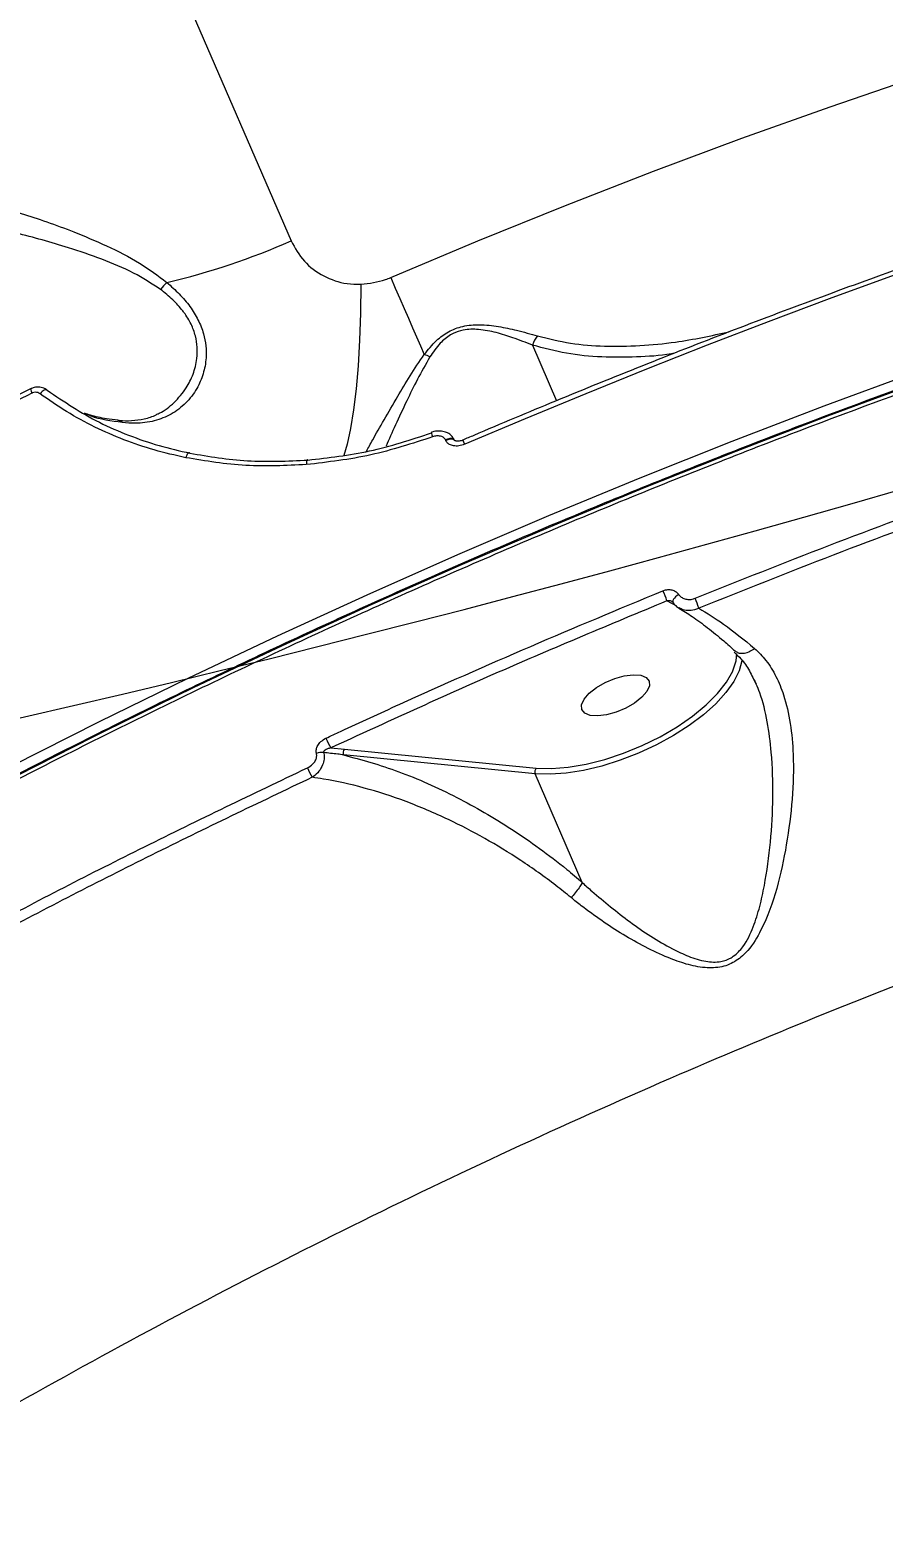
# Model space of a CAD drawing. Header units: millimetres. Extents: x -9609 to 9022, y -7175 to 8108.
# Drawn here: x -4483.8 to -4378.7, y 4059.5 to 4243.3 of the extents above; entities that cross this region are included whole.
import ezdxf

# ---------------------------------------------------------------- set-up
doc = ezdxf.new("R2010")
doc.units = ezdxf.units.MM
for name, color, linetype in [('DIKOM_ОБЪЕКТ', 7, 'Continuous'), ('DIKOM_РАЗМЕР_ЗОНА', 7, 'Continuous'), ('DIKOM_РАЗМЕР_ОБЪЕКТА', 7, 'Continuous')]:
    doc.layers.add(name, color=color, linetype=linetype)
doc.styles.add('style1', font='arial.ttf', dxfattribs={"width": 0.8})
doc.dimstyles.new('1-50', dxfattribs={"dimtxt": 300, "dimasz": 200, "dimexe": 100, "dimexo": 0, "dimgap": 100, "dimtad": 1, "dimtxsty": 'style1', "dimcen": 200, "dimclrd": 7, "dimclre": 7, "dimclrt": 7, "dimadec": 1, "dimazin": 2, "dimtfac": 1, "dimtmove": 0, "dimatfit": 2, "dimfxl": 0, "dimlwd": 25, "dimlwe": 18, "dimarcsym": 0})

# ---------------------------------------------------------------- blocks, each defined once
blk = doc.blocks.new('*D10')
at = {"layer": 'Defpoints', "color": 0, "transparency": 16777216}
for p in [(-405.54, 6589.16), (-8044.66, -3492.79), (424.09, -3492.79)]:
    blk.add_point(p, dxfattribs=at)
at = {"layer": 'DIKOM_РАЗМЕР_ОБЪЕКТА', "color": 7, "lineweight": 18, "transparency": 16777216}
for p, q in [((-405.54, 6589.16), (-8144.66, 6589.16)), ((424.09, -3492.79), (-8144.66, -3492.79))]:
    blk.add_line(p, q, dxfattribs=at)
at = {"layer": 'DIKOM_РАЗМЕР_ОБЪЕКТА', "color": 7, "lineweight": 25, "transparency": 16777216}
blk.add_line((-8044.66, 6389.16), (-8044.66, -3292.79), dxfattribs=at)
at = {"layer": 'DIKOM_РАЗМЕР_ОБЪЕКТА', "color": 7, "transparency": 16777216}
for points in [[(-8077.99, 6389.16), (-8011.32, 6389.16), (-8044.66, 6589.16)], [(-8077.99, -3292.79), (-8011.32, -3292.79), (-8044.66, -3492.79)]]:
    blk.add_solid(points, dxfattribs=at)
at = {"layer": 'DIKOM_РАЗМЕР_ОБЪЕКТА', "color": 7, "transparency": 16777216, "insert": (-8297.83, 1541.5), "char_height": 300, "attachment_point": 5, "rotation": 90, "style": 'style1'}
blk.add_mtext('10100', dxfattribs=at)
blk = doc.blocks.new('*D13')
at = {"layer": 'Defpoints', "color": 0, "transparency": 16777216}
for p in [(-4933.28, 8107.63), (-9158.98, -4977.79), (-1652.91, -4977.79)]:
    blk.add_point(p, dxfattribs=at)
at = {"layer": 'DIKOM_РАЗМЕР_ЗОНА', "color": 7, "lineweight": 18, "transparency": 16777216}
for p, q in [((-4933.28, 8107.63), (-9258.98, 8107.63)), ((-1652.91, -4977.79), (-9258.98, -4977.79))]:
    blk.add_line(p, q, dxfattribs=at)
at = {"layer": 'DIKOM_РАЗМЕР_ЗОНА', "color": 7, "lineweight": 25, "transparency": 16777216}
blk.add_line((-9158.98, 7907.63), (-9158.98, -4777.79), dxfattribs=at)
at = {"layer": 'DIKOM_РАЗМЕР_ЗОНА', "color": 7, "transparency": 16777216}
for points in [[(-9192.32, 7907.63), (-9125.65, 7907.63), (-9158.98, 8107.63)], [(-9192.32, -4777.79), (-9125.65, -4777.79), (-9158.98, -4977.79)]]:
    blk.add_solid(points, dxfattribs=at)
at = {"layer": 'DIKOM_РАЗМЕР_ЗОНА', "color": 7, "transparency": 16777216, "insert": (-9412.26, 1541.5), "char_height": 300, "attachment_point": 5, "rotation": 90, "style": 'style1'}
blk.add_mtext('13100', dxfattribs=at)

msp = doc.modelspace()

# ---------------------------------------------------------------- linework, layer by layer
at = {"layer": 'DIKOM_ОБЪЕКТ', "color": 7, "linetype": 'Continuous', "lineweight": 15}
for p, q in [((-4576.709, 4506.164), (-4451.611, 4217.307)), ((-4421.902, 4204.459), (-4418.936, 4197.608)), ((-4483.69, 4199.072), (-4488.715, 4196.606)), ((-4432.578, 4192.708), (-4432.612, 4192.785)), ((-4431.495, 4192.713), (-4431.524, 4192.78)), ((-4404.146, 4172.3), (-4405.346, 4172.95)), ((-4394.35, 4162.694), (-4394.531, 4163.139)), ((-4476.008, 4156.169), (-4485.31, 4151.451)), ((-4446.735, 4154.834), (-4445.04, 4154.673)), ((-4445.04, 4154.673), (-4421.434, 4152.341)), ((-4421.562, 4151.648), (-4445.168, 4153.98)), ((-4415.767, 4138.268), (-4421.562, 4151.648))]:
    msp.add_line(p, q, dxfattribs=at)
at = {"layer": 'DIKOM_ОБЪЕКТ', "color": 7, "linetype": 'Continuous', "lineweight": 15, "flags": 128}
for points in [[(-4439.35, 4212.78), (-4428.612, 4217.293), (-4417.824, 4221.659), (-4406.998, 4225.872), (-4396.143, 4229.929), (-4385.27, 4233.826), (-4374.389, 4237.559)], [(-4370.302, 4215.562), (-4377.835, 4212.887), (-4385.361, 4210.141), (-4392.879, 4207.326), (-4400.385, 4204.442), (-4407.876, 4201.491), (-4415.35, 4198.474), (-4422.804, 4195.392), (-4430.234, 4192.246)], [(-4443.009, 4211.948), (-4443.056, 4208.401), (-4443.173, 4205.047), (-4443.356, 4201.92), (-4443.604, 4199.051), (-4443.916, 4196.467), (-4444.287, 4194.194), (-4444.713, 4192.255), (-4445.13, 4190.847)], [(-4439.35, 4212.78), (-4438.789, 4211.484), (-4438.238, 4210.215), (-4437.7, 4208.976), (-4437.175, 4207.769), (-4436.663, 4206.595), (-4436.167, 4205.456), (-4435.685, 4204.354), (-4435.22, 4203.29)], [(-4485.977, 4152.613), (-4475.183, 4158.076), (-4464.289, 4163.416), (-4453.304, 4168.627), (-4442.236, 4173.705), (-4431.095, 4178.647), (-4419.892, 4183.447), (-4408.634, 4188.103), (-4397.333, 4192.609), (-4385.996, 4196.962), (-4374.634, 4201.159)], [(-4481.632, 4198.887), (-4481.699, 4198.934), (-4481.786, 4198.952), (-4481.89, 4198.938), (-4482.007, 4198.895), (-4482.133, 4198.824), (-4482.264, 4198.726), (-4482.394, 4198.607), (-4482.519, 4198.469)], [(-4374.233, 4199.881), (-4385.567, 4195.694), (-4396.877, 4191.351), (-4408.152, 4186.856), (-4419.382, 4182.212), (-4430.559, 4177.423), (-4441.673, 4172.493), (-4452.714, 4167.427), (-4463.674, 4162.228), (-4474.542, 4156.901), (-4476.008, 4156.169)], [(-4483.518, 4198.531), (-4484.147, 4198.224), (-4484.778, 4197.917), (-4485.407, 4197.609), (-4486.037, 4197.3), (-4486.665, 4196.991), (-4487.293, 4196.682), (-4487.922, 4196.372), (-4488.549, 4196.062)], [(-4472.964, 4195.178), (-4472.931, 4195.174), (-4472.93, 4195.173)], [(-4431.524, 4192.779), (-4431.559, 4192.834), (-4431.68, 4192.911), (-4431.862, 4192.945), (-4432.091, 4192.935), (-4432.347, 4192.88), (-4432.612, 4192.785)], [(-4431.494, 4192.709), (-4431.525, 4192.756), (-4431.646, 4192.833), (-4431.828, 4192.868), (-4432.057, 4192.857), (-4432.314, 4192.802), (-4432.578, 4192.708)], [(-4464.072, 4191.138), (-4464.124, 4191.183), (-4464.184, 4191.192), (-4464.25, 4191.167), (-4464.32, 4191.107), (-4464.391, 4191.015), (-4464.461, 4190.895), (-4464.525, 4190.749), (-4464.585, 4190.585)], [(-4449.546, 4190.289), (-4449.585, 4190.333), (-4449.621, 4190.342), (-4449.655, 4190.316), (-4449.684, 4190.256), (-4449.709, 4190.164), (-4449.727, 4190.043), (-4449.738, 4189.898), (-4449.743, 4189.733)], [(-4403.895, 4173.738), (-4404.099, 4173.605), (-4404.282, 4173.456), (-4404.435, 4173.298), (-4404.549, 4173.142), (-4404.618, 4172.996), (-4404.635, 4172.868), (-4404.604, 4172.771)], [(-4397.223, 4164.315), (-4396.82, 4165.566), (-4396.742, 4166.479)], [(-4396.118, 4165.676), (-4396.133, 4165.554), (-4396.459, 4164.318), (-4397.113, 4163.007), (-4398.078, 4161.651), (-4399.334, 4160.279), (-4400.854, 4158.92), (-4402.606, 4157.605), (-4404.55, 4156.36), (-4406.646, 4155.215), (-4408.846, 4154.192), (-4411.104, 4153.315), (-4413.371, 4152.603), (-4415.598, 4152.071), (-4417.735, 4151.73), (-4419.738, 4151.588), (-4421.562, 4151.648)], [(-4421.434, 4152.341), (-4419.562, 4152.285), (-4417.499, 4152.448), (-4415.295, 4152.825), (-4413.005, 4153.406), (-4410.683, 4154.179), (-4408.385, 4155.124), (-4406.166, 4156.219), (-4404.081, 4157.437), (-4402.179, 4158.748), (-4400.507, 4160.122), (-4399.105, 4161.524), (-4398.007, 4162.921), (-4397.239, 4164.279), (-4397.223, 4164.315)], [(-4415.828, 4159.564), (-4415.856, 4160.155), (-4415.545, 4160.839), (-4414.922, 4161.561), (-4414.036, 4162.264), (-4412.959, 4162.889), (-4411.779, 4163.387), (-4410.592, 4163.717), (-4409.492, 4163.852), (-4408.571, 4163.782), (-4407.901, 4163.511), (-4407.538, 4163.063), (-4407.511, 4162.473), (-4407.821, 4161.789), (-4408.445, 4161.066), (-4409.331, 4160.364), (-4410.407, 4159.738), (-4411.587, 4159.24), (-4412.774, 4158.911), (-4413.873, 4158.775), (-4414.795, 4158.846), (-4415.465, 4159.116), (-4415.828, 4159.564)]]:
    msp.add_lwpolyline(points, dxfattribs=at)
at = {"layer": 'DIKOM_ОБЪЕКТ', "color": 7, "linetype": 'Continuous', "lineweight": 15}
for centre, radius, start, end in [((-4933.276, 6107.631), 2000, 273.374469, 296.110031), ((-4486.75, 4296.49), 86.63, 283.24815, 293.9304), ((-4461.343, 4206.15), 8.188, 132.71887, 140.85429), ((-4419.102, 4203.635), 2.919, 138.10394, 163.60819), ((-4436.248, 4199.966), 3.48, 60.38444, 72.80562), ((-4482.407, 4199.182), 1.287, 184.90999, 210.34525), ((-4473.102, 4194.066), 1.121, 49.48379, 81.17099), ((-4430.244, 4194.696), 4.248, 193.65601, 201.27055), ((-4443.512, 4186.659), 14.406, 22.8209, 25.05972), ((-4421.387, 4167.355), 16.989, 19.22694, 23.73802), ((-4416.207, 4166.993), 15.63, 18.8833, 23.65959), ((-4436.305, 4160.69), 11.961, 202.91064, 209.31282), ((-4444.577, 4154.229), 0.642, 136.25354, 202.84542), ((-4447.862, 4152.36), 1.913, 82.58162, 109.28455), ((-4439.211, 4156.799), 11.297, 203.01777, 209.63126), ((-4420.97, 4151.897), 0.642, 136.24933, 202.77336)]:
    msp.add_arc(centre, radius, start, end, dxfattribs=at)
for points, knots in [([(-4219.199, 4240.348), (-4220.609, 4240.138), (-4225.406, 4239.422), (-4233.699, 4238.018), (-4244.047, 4236.147), (-4254.454, 4234.101), (-4264.889, 4231.898), (-4275.356, 4229.534), (-4285.86, 4227.011), (-4296.402, 4224.327), (-4306.987, 4221.483), (-4317.618, 4218.476), (-4328.297, 4215.307), (-4339.027, 4211.975), (-4349.813, 4208.477), (-4360.644, 4204.816), (-4371.485, 4201.006), (-4382.29, 4197.061), (-4393.03, 4192.991), (-4403.701, 4188.799), (-4414.307, 4184.484), (-4424.853, 4180.044), (-4435.341, 4175.477), (-4445.775, 4170.784), (-4456.157, 4165.962), (-4466.49, 4161.01), (-4476.778, 4155.927), (-4487.019, 4150.711), (-4497.185, 4145.38), (-4507.234, 4139.952), (-4517.131, 4134.447), (-4526.864, 4128.872), (-4536.438, 4123.223), (-4545.858, 4117.5), (-4555.129, 4111.701), (-4564.25, 4105.823), (-4573.227, 4099.865), (-4582.059, 4093.826), (-4590.751, 4087.704), (-4599.304, 4081.496), (-4607.702, 4075.216), (-4615.911, 4068.886), (-4623.897, 4062.532), (-4631.648, 4056.167), (-4639.164, 4049.786), (-4646.45, 4043.39), (-4653.51, 4036.975), (-4660.344, 4030.539), (-4666.956, 4024.082), (-4673.346, 4017.6), (-4679.516, 4011.092), (-4685.469, 4004.556), (-4691.196, 3998), (-4696.679, 3991.446), (-4701.891, 3984.92), (-4706.823, 3978.437), (-4711.472, 3972.002), (-4715.84, 3965.61), (-4719.93, 3959.259), (-4723.745, 3952.948), (-4727.284, 3946.674), (-4730.55, 3940.437), (-4733.539, 3934.233), (-4736.256, 3928.062), (-4738.698, 3921.927), (-4740.856, 3915.843), (-4742.724, 3909.836), (-4744.291, 3903.926), (-4745.558, 3898.119), (-4746.524, 3892.413), (-4747.198, 3886.803), (-4747.55, 3881.299), (-4747.663, 3877.407), (-4747.574, 3875.381), (-4747.563, 3875.124)], [0, 0, 0, 0, 0.00595244, 0.02026522, 0.03458182, 0.04882667, 0.06300521, 0.07713385, 0.09122967, 0.10530775, 0.11938449, 0.13347317, 0.14758766, 0.16174309, 0.17595675, 0.19024374, 0.20456282, 0.21882788, 0.23302232, 0.24716293, 0.26126485, 0.2753449, 0.28941891, 0.30350141, 0.31760502, 0.33174571, 0.34593954, 0.36020167, 0.37452247, 0.38881737, 0.40303269, 0.41718826, 0.43130088, 0.44538737, 0.45946382, 0.47354462, 0.48764246, 0.50177199, 0.51594998, 0.53019248, 0.54450762, 0.55882034, 0.57306018, 0.58723713, 0.60136578, 0.61546315, 0.62954602, 0.64362891, 0.65772558, 0.67185009, 0.68601774, 0.7002453, 0.71454881, 0.72887078, 0.74314156, 0.75734412, 0.77149463, 0.78560855, 0.7997024, 0.81379197, 0.82789116, 0.84201241, 0.85617108, 0.87038335, 0.88466482, 0.89899157, 0.91328723, 0.9275039, 0.94165863, 0.95576668, 0.96984328, 0.98390374, 0.99796321, 1, 1, 1, 1]), ([(-4218.714, 4239.927), (-4222.737, 4239.293), (-4233.576, 4237.584), (-4251.56, 4234.217), (-4272.681, 4229.668), (-4294.269, 4224.384), (-4316.258, 4218.364), (-4338.582, 4211.61), (-4360.751, 4204.27), (-4382.689, 4196.383), (-4404.334, 4188), (-4426.036, 4178.984), (-4447.722, 4169.339), (-4469.313, 4159.084), (-4490.335, 4148.444), (-4510.729, 4137.468), (-4530.451, 4126.203), (-4549.823, 4114.47), (-4568.76, 4102.287), (-4587.183, 4089.688), (-4604.689, 4076.949), (-4621.239, 4064.119), (-4636.815, 4051.244), (-4651.672, 4038.115), (-4665.725, 4024.768), (-4678.905, 4011.245), (-4690.92, 3997.843), (-4701.76, 3984.606), (-4711.434, 3971.572), (-4720.101, 3958.529), (-4727.685, 3945.522), (-4734.135, 3932.6), (-4739.088, 3920.577), (-4742.731, 3909.449), (-4745.278, 3899.182), (-4746.874, 3889.154), (-4747.587, 3881.034), (-4747.419, 3876.374), (-4747.364, 3874.87)], [0, 0, 0, 0, 0.0168917, 0.0455069, 0.074144, 0.1027599, 0.1322061, 0.1616767, 0.1911231, 0.2197384, 0.2483759, 0.2769911, 0.3064376, 0.3359088, 0.3653545, 0.39397, 0.4226072, 0.4512232, 0.4806699, 0.5101403, 0.5395864, 0.5682018, 0.5968392, 0.6254548, 0.6549014, 0.6843719, 0.7138182, 0.7424335, 0.7710707, 0.799686, 0.8291324, 0.8586031, 0.8880495, 0.912955, 0.9378894, 0.962824, 0.9879948, 1, 1, 1, 1]), ([(-4490.422, 4222.088), (-4489.586, 4221.924), (-4487.883, 4221.589), (-4484.888, 4220.723), (-4481.687, 4219.664), (-4478.141, 4218.345), (-4474.282, 4216.695), (-4470.298, 4214.732), (-4467.999, 4212.997), (-4466.897, 4212.166)], [0, 0, 0, 0, 0.1295291, 0.2634894, 0.3938428, 0.526889, 0.6860457, 0.8495445, 1, 1, 1, 1]), ([(-4467.693, 4211.319), (-4468.775, 4212.024), (-4471.032, 4213.495), (-4474.948, 4215.076), (-4478.746, 4216.39), (-4482.295, 4217.44), (-4485.446, 4218.265), (-4488.45, 4218.946), (-4490.163, 4219.201), (-4491.032, 4219.33)], [0, 0, 0, 0, 0.1463875, 0.3054875, 0.4689848, 0.6009042, 0.7350937, 0.8657055, 1, 1, 1, 1]), ([(-4451.611, 4217.307), (-4451.123, 4216.428), (-4450.158, 4214.686), (-4447.702, 4212.868), (-4445.203, 4211.992), (-4443.586, 4211.96), (-4443.009, 4211.948)], [0, 0, 0, 0, 0.28856206, 0.57163193, 0.84704241, 1, 1, 1, 1]), ([(-4370.61, 4216.046), (-4372.496, 4215.381), (-4377.966, 4213.453), (-4387.011, 4210.151), (-4397.732, 4206.096), (-4408.427, 4201.902), (-4418.898, 4197.648), (-4426.233, 4194.569), (-4430.02, 4192.95), (-4430.463, 4192.76)], [0, 0, 0, 0, 0.0939989, 0.2725935, 0.4511889, 0.6297909, 0.808385, 0.9775837, 1, 1, 1, 1]), ([(-4466.897, 4212.166), (-4466.381, 4211.705), (-4465.337, 4210.772), (-4464.034, 4209.232), (-4463.007, 4207.577), (-4462.168, 4205.421), (-4461.958, 4203.099), (-4462.389, 4200.856), (-4463.224, 4198.941), (-4464.541, 4197.229), (-4466.323, 4195.882), (-4468.43, 4195.046), (-4470.478, 4194.76), (-4471.854, 4194.875), (-4472.374, 4194.918)], [0, 0, 0, 0, 0.0603849, 0.122061, 0.1825917, 0.2452115, 0.3548739, 0.4358214, 0.5191119, 0.6213476, 0.7266144, 0.8297213, 0.9355954, 1, 1, 1, 1]), ([(-4443.009, 4211.948), (-4441.98, 4212.071), (-4440.845, 4212.207), (-4439.664, 4212.649), (-4439.457, 4212.735), (-4439.35, 4212.78)], [0, 0, 0, 0, 0.8217918, 0.907908, 1, 1, 1, 1]), ([(-4468.128, 4195.953), (-4468.032, 4195.991), (-4467.233, 4196.304), (-4465.97, 4197.359), (-4464.558, 4198.979), (-4463.62, 4200.851), (-4463.077, 4202.978), (-4463.177, 4205.136), (-4463.882, 4207.066), (-4464.502, 4208.081), (-4465.261, 4209.086), (-4466.163, 4210.083), (-4467.178, 4210.904), (-4467.693, 4211.319)], [0, 0, 0, 0, 0.0192709, 0.1603476, 0.3051278, 0.415359, 0.5284079, 0.6745859, 0.7489404, 0.8259984, 0.8370798, 0.9174112, 1, 1, 1, 1]), ([(-4435.22, 4203.29), (-4434.747, 4203.886), (-4433.924, 4204.923), (-4432.28, 4206.167), (-4430.411, 4206.875), (-4428.268, 4207.031), (-4426.048, 4206.776), (-4423.654, 4206.261), (-4422.122, 4205.825), (-4421.275, 4205.584)], [0, 0, 0, 0, 0.149118, 0.2596399, 0.3716619, 0.4987877, 0.6508121, 0.8069696, 1, 1, 1, 1]), ([(-4421.902, 4204.459), (-4422.695, 4204.767), (-4424.109, 4205.317), (-4426.32, 4206.028), (-4428.36, 4206.429), (-4430.221, 4206.415), (-4431.391, 4206.034), (-4432.367, 4205.508), (-4433.478, 4204.578), (-4434.142, 4203.576), (-4434.529, 4202.991)], [0, 0, 0, 0, 0.201047, 0.358396, 0.5149448, 0.6385031, 0.7217925, 0.744952, 0.8512631, 1, 1, 1, 1]), ([(-4404.433, 4203.443), (-4404.556, 4203.42), (-4406.112, 4203.131), (-4409.103, 4202.972), (-4413.413, 4202.93), (-4417.722, 4203.333), (-4420.509, 4204.084), (-4421.902, 4204.459)], [0, 0, 0, 0, 0.0206764, 0.2621877, 0.503635, 0.7519192, 1, 1, 1, 1]), ([(-4421.275, 4205.584), (-4419.929, 4205.255), (-4417.237, 4204.595), (-4413.002, 4204.276), (-4408.68, 4204.339), (-4403.544, 4204.839), (-4399.878, 4205.622), (-4397.675, 4206.093)], [0, 0, 0, 0, 0.17784234, 0.35582904, 0.53963475, 0.72349785, 1, 1, 1, 1]), ([(-4442.331, 4191.365), (-4442.088, 4191.823), (-4441.509, 4192.917), (-4440.204, 4195.204), (-4438.627, 4197.885), (-4437.027, 4200.635), (-4435.822, 4202.406), (-4435.22, 4203.29)], [0, 0, 0, 0, 0.1687506, 0.4026372, 0.6366168, 0.8184296, 1, 1, 1, 1]), ([(-4434.529, 4202.991), (-4435.055, 4202.066), (-4436.118, 4200.199), (-4437.483, 4197.356), (-4438.829, 4194.513), (-4439.559, 4192.849), (-4439.927, 4192.01)], [0, 0, 0, 0, 0.2193684, 0.4423239, 0.7187132, 1, 1, 1, 1]), ([(-4481.673, 4198.894), (-4481.745, 4198.953), (-4481.993, 4199.156), (-4482.547, 4199.296), (-4483.183, 4199.293), (-4483.537, 4199.114), (-4483.677, 4199.043)], [0, 0, 0, 0, 0.1316482, 0.4535064, 0.7838392, 1, 1, 1, 1]), ([(-4481.632, 4198.887), (-4479.548, 4197.492), (-4476.393, 4195.378), (-4471.641, 4193.32), (-4467.923, 4192.026), (-4465.343, 4191.431), (-4464.072, 4191.138)], [0, 0, 0, 0, 0.3951715, 0.5986504, 0.8021663, 1, 1, 1, 1]), ([(-4482.519, 4198.469), (-4482.608, 4198.521), (-4482.786, 4198.626), (-4483.113, 4198.655), (-4483.361, 4198.602), (-4483.49, 4198.544), (-4483.518, 4198.531)], [0, 0, 0, 0, 0.3058358, 0.6112314, 0.9173421, 1, 1, 1, 1]), ([(-4464.585, 4190.585), (-4465.883, 4190.883), (-4468.48, 4191.477), (-4472.212, 4192.756), (-4475.823, 4194.33), (-4479.295, 4196.207), (-4481.445, 4197.715), (-4482.519, 4198.469)], [0, 0, 0, 0, 0.1978338, 0.3955235, 0.5931965, 0.7965998, 1, 1, 1, 1]), ([(-4401.891, 4173.265), (-4396.405, 4175.457), (-4385.432, 4179.841), (-4368.844, 4186.012), (-4352.185, 4191.905), (-4341.052, 4195.537), (-4335.486, 4197.353)], [0, 0, 0, 0, 0.2491016, 0.4982, 0.7490982, 1, 1, 1, 1]), ([(-4472.928, 4195.2), (-4473.405, 4195.256), (-4474.62, 4195.4), (-4475.992, 4195.7), (-4476.79, 4195.982), (-4477.031, 4196.067)], [0, 0, 0, 0, 0.3105107, 0.7919334, 1, 1, 1, 1]), ([(-4472.374, 4194.918), (-4473.76, 4195.104), (-4475.46, 4195.333), (-4476.696, 4195.898), (-4476.924, 4196.002)], [0, 0, 0, 0, 0.8151914, 1, 1, 1, 1]), ([(-4468.103, 4195.951), (-4468.163, 4195.913), (-4468.635, 4195.614), (-4469.67, 4195.304), (-4471.173, 4195.088), (-4472.285, 4195.067), (-4472.895, 4195.179), (-4472.963, 4195.191)], [0, 0, 0, 0, 0.0469008, 0.3695017, 0.6874909, 0.9655233, 1, 1, 1, 1]), ([(-4335.159, 4196.088), (-4340.673, 4194.289), (-4351.702, 4190.69), (-4368.284, 4184.829), (-4384.877, 4178.66), (-4395.905, 4174.254), (-4401.419, 4172.052)], [0, 0, 0, 0, 0.2490965, 0.498199, 0.749103, 1, 1, 1, 1]), ([(-4449.546, 4190.289), (-4447.005, 4190.582), (-4441.858, 4191.175), (-4436.865, 4192.805), (-4434.337, 4193.631)], [0, 0, 0, 0, 0.4938252, 1, 1, 1, 1]), ([(-4431.543, 4192.771), (-4431.611, 4192.916), (-4431.763, 4193.235), (-4432.206, 4193.585), (-4432.782, 4193.829), (-4433.485, 4193.897), (-4434.039, 4193.823), (-4434.329, 4193.704), (-4434.369, 4193.687)], [0, 0, 0, 0, 0.1460608, 0.3218999, 0.5044735, 0.7159286, 0.9611427, 1, 1, 1, 1]), ([(-4432.612, 4192.785), (-4432.638, 4192.835), (-4432.707, 4192.964), (-4432.914, 4193.134), (-4433.261, 4193.264), (-4433.717, 4193.293), (-4434.039, 4193.202), (-4434.202, 4193.156)], [0, 0, 0, 0, 0.1010289, 0.2612602, 0.4605913, 0.7266599, 1, 1, 1, 1]), ([(-4434.202, 4193.156), (-4436.721, 4192.33), (-4441.821, 4190.659), (-4447.081, 4190.044), (-4449.743, 4189.733)], [0, 0, 0, 0, 0.4938626, 1, 1, 1, 1]), ([(-4430.234, 4192.246), (-4430.476, 4192.163), (-4430.934, 4192.007), (-4431.594, 4192.017), (-4432.093, 4192.179), (-4432.419, 4192.42), (-4432.53, 4192.621), (-4432.578, 4192.708)], [0, 0, 0, 0, 0.2792448, 0.5294309, 0.721619, 0.8794079, 1, 1, 1, 1]), ([(-4430.465, 4192.766), (-4430.5, 4192.749), (-4430.674, 4192.667), (-4430.965, 4192.614), (-4431.254, 4192.621), (-4431.412, 4192.664), (-4431.479, 4192.697), (-4431.499, 4192.717), (-4431.498, 4192.715), (-4431.497, 4192.714)], [0, 0, 0, 0, 0.0905779, 0.4533491, 0.6776791, 0.8067776, 0.9028933, 0.9853116, 1, 1, 1, 1]), ([(-4449.743, 4189.733), (-4452.236, 4189.615), (-4457.282, 4189.376), (-4462.132, 4190.179), (-4464.585, 4190.585)], [0, 0, 0, 0, 0.49418706, 1, 1, 1, 1]), ([(-4464.072, 4191.138), (-4461.727, 4190.745), (-4456.984, 4189.95), (-4452.045, 4190.175), (-4449.546, 4190.289)], [0, 0, 0, 0, 0.49415166, 1, 1, 1, 1]), ([(-4447.323, 4156.033), (-4446.72, 4156.314), (-4443.702, 4157.718), (-4435.334, 4161.552), (-4422.135, 4167.412), (-4411.272, 4171.932), (-4405.835, 4174.194)], [0, 0, 0, 0, 0.04414342, 0.22071214, 0.61001199, 1, 1, 1, 1]), ([(-4405.835, 4174.194), (-4405.771, 4174.218), (-4405.538, 4174.305), (-4405.116, 4174.362), (-4404.616, 4174.287), (-4404.18, 4174.083), (-4403.99, 4173.853), (-4403.895, 4173.738)], [0, 0, 0, 0, 0.0919013, 0.3356013, 0.5631038, 0.781434, 1, 1, 1, 1]), ([(-4403.895, 4173.738), (-4403.798, 4173.62), (-4403.603, 4173.385), (-4403.155, 4173.175), (-4402.639, 4173.095), (-4402.2, 4173.152), (-4401.957, 4173.241), (-4401.891, 4173.265)], [0, 0, 0, 0, 0.2168913, 0.4335217, 0.6619767, 0.9081397, 1, 1, 1, 1]), ([(-4405.346, 4172.95), (-4412.289, 4170.056), (-4426.197, 4164.26), (-4439.882, 4157.979), (-4446.735, 4154.834)], [0, 0, 0, 0, 0.4992705, 1, 1, 1, 1]), ([(-4404.705, 4172.849), (-4404.74, 4172.868), (-4404.84, 4172.923), (-4405.033, 4172.96), (-4405.212, 4172.967), (-4405.317, 4172.954), (-4405.346, 4172.95)], [0, 0, 0, 0, 0.1709103, 0.4918118, 0.8590011, 1, 1, 1, 1]), ([(-4404.704, 4172.851), (-4404.694, 4172.847), (-4404.643, 4172.826), (-4404.618, 4172.792), (-4404.608, 4172.775), (-4404.606, 4172.771)], [0, 0, 0, 0, 0.1447019, 0.7930817, 1, 1, 1, 1]), ([(-4404.596, 4172.776), (-4404.582, 4172.75), (-4404.448, 4172.489), (-4404.186, 4172.227), (-4403.895, 4172.1), (-4403.851, 4172.08)], [0, 0, 0, 0, 0.0855395, 0.8595721, 1, 1, 1, 1]), ([(-4403.865, 4172.066), (-4403.328, 4171.732), (-4402.209, 4171.037), (-4400.359, 4169.67), (-4398.593, 4168.254), (-4397.429, 4167.2), (-4396.959, 4166.774)], [0, 0, 0, 0, 0.2550402, 0.5317524, 0.8107732, 1, 1, 1, 1]), ([(-4401.419, 4172.052), (-4401.52, 4172.006), (-4401.891, 4171.836), (-4402.563, 4171.713), (-4403.315, 4171.781), (-4403.695, 4171.997), (-4403.854, 4172.087)], [0, 0, 0, 0, 0.1250975, 0.4599513, 0.7740589, 1, 1, 1, 1]), ([(-4401.419, 4172.052), (-4400.416, 4171.44), (-4398.239, 4170.113), (-4395.846, 4168.151), (-4394.554, 4167.092)], [0, 0, 0, 0, 0.4604935, 1, 1, 1, 1]), ([(-4394.554, 4167.092), (-4394.069, 4166.617), (-4393.051, 4165.621), (-4391.874, 4163.67), (-4390.825, 4161.1), (-4390.097, 4157.871), (-4389.71, 4153.558), (-4389.837, 4148.52), (-4390.569, 4142.962), (-4391.715, 4137.504), (-4393.284, 4133.09), (-4395.06, 4130.099), (-4396.747, 4128.527), (-4398.609, 4127.751), (-4400.76, 4127.695), (-4402.984, 4128.16), (-4406.412, 4129.425), (-4410.823, 4131.743), (-4414.697, 4134.442), (-4416.722, 4136.058), (-4417.136, 4136.389)], [0, 0, 0, 0, 0.0399726, 0.0838389, 0.127734, 0.1889349, 0.2502319, 0.3350405, 0.4199821, 0.5024369, 0.5846119, 0.6297419, 0.658085, 0.6869141, 0.7180024, 0.7532866, 0.7887202, 0.882243, 0.9758717, 1, 1, 1, 1]), ([(-4397.061, 4166.641), (-4396.778, 4166.373), (-4396.083, 4165.712), (-4395.176, 4164.398), (-4394.638, 4163.249), (-4394.375, 4162.688)], [0, 0, 0, 0, 0.2591122, 0.6383571, 1, 1, 1, 1]), ([(-4396.932, 4166.798), (-4396.821, 4166.709), (-4396.566, 4166.505), (-4395.976, 4166.458), (-4395.305, 4166.623), (-4394.822, 4166.891), (-4394.59, 4167.065), (-4394.554, 4167.092)], [0, 0, 0, 0, 0.19999626, 0.46130644, 0.72267771, 0.95780347, 1, 1, 1, 1]), ([(-4415.766, 4138.26), (-4415.765, 4138.258), (-4415.397, 4137.883), (-4413.471, 4136.229), (-4409.915, 4133.284), (-4405.876, 4130.634), (-4402.693, 4129.12), (-4400.701, 4128.481), (-4398.854, 4128.388), (-4397.724, 4128.799), (-4396.788, 4129.405), (-4395.683, 4130.592), (-4394.68, 4132.741), (-4393.887, 4135.295), (-4393.139, 4138.77), (-4392.528, 4143.268), (-4392.226, 4148.798), (-4392.372, 4153.791), (-4392.957, 4158.095), (-4393.596, 4160.915), (-4394.2, 4162.341), (-4394.35, 4162.694)], [0, 0, 0, 0, 0.00009535, 0.02758351, 0.1329731, 0.24066003, 0.27897735, 0.31799856, 0.35011257, 0.37375159, 0.37916105, 0.40833632, 0.45704843, 0.50303115, 0.5490711, 0.64336601, 0.73956726, 0.83786095, 0.90653994, 0.97684977, 1, 1, 1, 1]), ([(-4261.718, 4161.447), (-4267.509, 4160.084), (-4279.098, 4157.359), (-4296.653, 4152.662), (-4314.278, 4147.539), (-4332.18, 4141.88), (-4350.322, 4135.683), (-4368.663, 4128.943), (-4386.907, 4121.763), (-4405.605, 4113.911), (-4424.704, 4105.341), (-4444.136, 4096.024), (-4463.244, 4086.267), (-4481.939, 4076.115), (-4500.132, 4065.615), (-4517.744, 4054.81), (-4534.733, 4043.714), (-4551.086, 4032.352), (-4566.777, 4020.751), (-4581.734, 4008.966), (-4595.884, 3997.052), (-4609.165, 3985.055), (-4621.542, 3972.994), (-4633.01, 3960.892), (-4643.555, 3948.777), (-4653.127, 3936.706), (-4661.682, 3924.736), (-4669.318, 3912.685), (-4675.943, 3900.593), (-4681.484, 3888.503), (-4685.818, 3876.66), (-4688.876, 3865.121), (-4690.776, 3853.886), (-4690.973, 3846.729), (-4691.071, 3843.152)], [0, 0, 0, 0, 0.0277666, 0.0555663, 0.083366, 0.1111321, 0.1400375, 0.1689802, 0.197923, 0.2268274, 0.2586374, 0.290548, 0.3225097, 0.3544714, 0.3863818, 0.4181913, 0.4498957, 0.4816999, 0.5135555, 0.5454112, 0.5772151, 0.6089188, 0.6405477, 0.6722757, 0.7040553, 0.7358343, 0.7675626, 0.7991906, 0.8325939, 0.8660262, 0.8994294, 0.932943, 0.9664864, 1, 1, 1, 1]), ([(-4448.494, 4154.166), (-4448.502, 4154.197), (-4448.539, 4154.359), (-4448.528, 4154.694), (-4448.344, 4155.169), (-4447.949, 4155.672), (-4447.546, 4155.905), (-4447.323, 4156.033)], [0, 0, 0, 0, 0.0440752, 0.2245465, 0.4337939, 0.6874527, 1, 1, 1, 1]), ([(-4446.735, 4154.834), (-4446.877, 4154.798), (-4447.123, 4154.737), (-4447.403, 4154.59), (-4447.556, 4154.455), (-4447.608, 4154.351), (-4447.618, 4154.294), (-4447.616, 4154.267), (-4447.615, 4154.257)], [0, 0, 0, 0, 0.369488, 0.6445176, 0.8371616, 0.9270193, 0.971175, 1, 1, 1, 1]), ([(-4449.608, 4152.382), (-4449.385, 4152.511), (-4448.996, 4152.738), (-4448.622, 4153.225), (-4448.456, 4153.675), (-4448.452, 4153.989), (-4448.488, 4154.14), (-4448.494, 4154.166)], [0, 0, 0, 0, 0.32770562, 0.57387338, 0.77962393, 0.96276482, 1, 1, 1, 1]), ([(-4447.615, 4154.257), (-4447.605, 4154.214), (-4447.543, 4153.964), (-4447.525, 4153.446), (-4447.715, 4152.685), (-4448.166, 4151.92), (-4448.665, 4151.447), (-4448.978, 4151.247), (-4449.03, 4151.214)], [0, 0, 0, 0, 0.0395312, 0.2326498, 0.4437378, 0.6867396, 0.9479742, 1, 1, 1, 1]), ([(-4445.168, 4153.98), (-4445.406, 4154.009), (-4446.221, 4154.107), (-4447.037, 4154.195), (-4447.615, 4154.257)], [0, 0, 0, 0, 0.29132719, 1, 1, 1, 1]), ([(-4445.168, 4153.98), (-4442.919, 4153.366), (-4439.52, 4152.437), (-4434.81, 4150.491), (-4430.171, 4148.281), (-4425.544, 4145.602), (-4421.037, 4142.497), (-4418.134, 4140.278), (-4416.403, 4138.808), (-4415.767, 4138.268)], [0, 0, 0, 0, 0.2355353, 0.3560288, 0.4765217, 0.7016598, 0.8172977, 0.9329141, 1, 1, 1, 1]), ([(-4527.067, 4111.399), (-4520.885, 4115.005), (-4508.519, 4122.217), (-4489.322, 4132.632), (-4469.715, 4142.758), (-4456.31, 4149.174), (-4449.608, 4152.382)], [0, 0, 0, 0, 0.24859439, 0.4971922, 0.74859182, 1, 1, 1, 1]), ([(-4449.03, 4151.214), (-4455.643, 4148.049), (-4468.868, 4141.72), (-4488.365, 4131.662), (-4507.599, 4121.237), (-4520.077, 4113.961), (-4526.316, 4110.322)], [0, 0, 0, 0, 0.24859346, 0.49719494, 0.74859977, 1, 1, 1, 1]), ([(-4417.136, 4136.389), (-4417.758, 4136.89), (-4419.787, 4138.525), (-4423.337, 4141.036), (-4427.769, 4143.747), (-4432.502, 4146.204), (-4437.486, 4148.318), (-4442.646, 4149.985), (-4446.477, 4150.844), (-4448.563, 4151.146), (-4449.03, 4151.214)], [0, 0, 0, 0, 0.0601194, 0.196233, 0.3328186, 0.469059, 0.6303281, 0.7921121, 0.9534377, 1, 1, 1, 1]), ([(-4415.766, 4138.26), (-4415.857, 4138.097), (-4416.039, 4137.772), (-4416.499, 4137.143), (-4416.887, 4136.67), (-4417.103, 4136.427), (-4417.136, 4136.389)], [0, 0, 0, 0, 0.3157662, 0.6314713, 0.9437847, 1, 1, 1, 1]), ([(-4415.767, 4138.268), (-4415.767, 4138.267), (-4415.766, 4138.265), (-4415.765, 4138.261), (-4415.766, 4138.26), (-4415.766, 4138.26)], [0, 0, 0, 0, 0.4289371, 0.7828243, 1, 1, 1, 1])]:
    msp.add_open_spline(points, degree=3, knots=knots, dxfattribs=at)

# ---------------------------------------------------------------- dimensions: what is measured, and where the dimension line sits
at = {"layer": 'DIKOM_РАЗМЕР_ЗОНА'}
dim = msp.add_linear_dim(base=(-9158.984, -4977.788), p1=(-4933.276, 8107.631), p2=(-1652.914, -4977.788), angle=90, text='13100', dimstyle='1-50', dxfattribs=at)
dim.commit()
dim.dimension.update_dxf_attribs({"geometry": '*D13', "text_midpoint": (-9158.984, 1541.499), "dimtype": 160})
at = {"layer": 'DIKOM_РАЗМЕР_ОБЪЕКТА'}
dim = msp.add_linear_dim(base=(-8044.657, -3492.788), p1=(-405.539, 6589.161), p2=(424.086, -3492.788), angle=90, text='10100', dimstyle='1-50', dxfattribs=at)
dim.commit()
dim.dimension.update_dxf_attribs({"geometry": '*D10', "text_midpoint": (-8044.657, 1541.499), "dimtype": 160})

doc.saveas('drawing.dxf')
